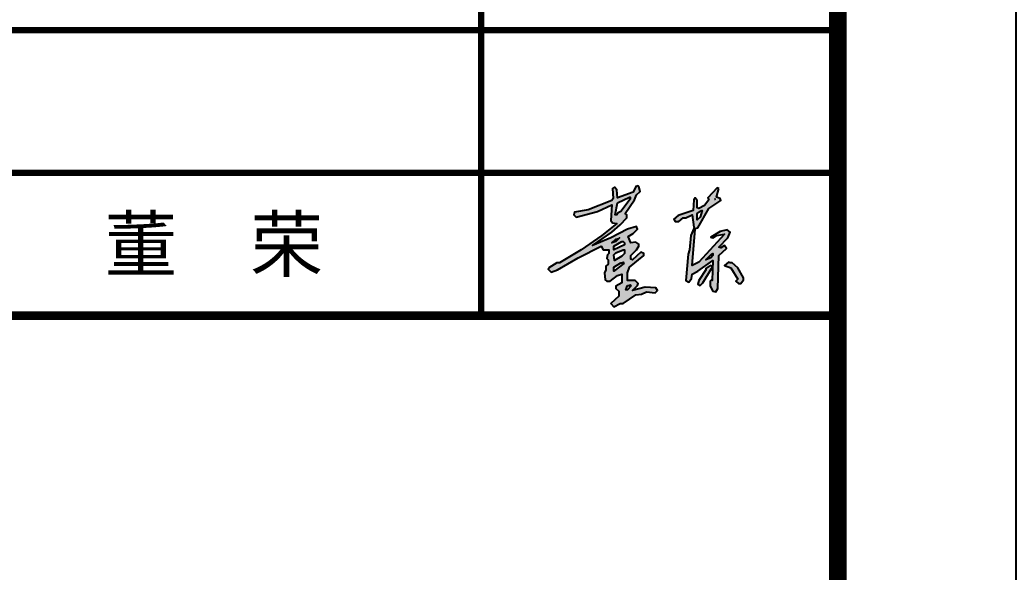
# Model space of a CAD drawing. Extents: x 12300 to 361047, y -1498650 to 1244242.
# Drawn here: x 283859 to 289447, y -56891 to -53796 of the extents above; entities that cross this region are included whole.
import ezdxf
from ezdxf.enums import TextEntityAlignment as Align

# ---------------------------------------------------------------- set-up
doc = ezdxf.new("R2010")
doc.units = 0
doc.header["$LTSCALE"] = 1000
doc.header["$MEASUREMENT"] = 0
doc.layers.get('0').update_dxf_attribs({"color": 8, "linetype": 'CONTINUOUS'})
for name, color, linetype in [('BZ_标准图框', 8, 'CONTINUOUS'), ('TK(图框线)', 3, 'CONTINUOUS'), ('TWT_TITLE', 7, 'CONTINUOUS')]:
    doc.layers.add(name, color=color, linetype=linetype)
doc.styles.add('ht', font='simhei.ttf', dxfattribs={"width": 0.8})

# ---------------------------------------------------------------- blocks, each defined once
blk = doc.blocks.new('DR')
at = {"linetype": 'Continuous'}
h = blk.add_hatch(color=3, dxfattribs=at)
h.dxf.hatch_style = 1
h.paths.add_polyline_path([(1911115.6, -440635.5), (1911118.6, -440635.5), (1911119.6, -440634.5), (1911120.6, -440636.5), (1911115.6, -440641.5), (1911113.6, -440641.5)], flags=16)
h.paths.add_polyline_path([(1911233.6, -440611.5), (1911234.6, -440610.5), (1911234.6, -440608.5), (1911231.6, -440607.5), (1911225.6, -440611.5), (1911225.6, -440613.5), (1911215.6, -440628.5), (1911214.6, -440633.5), (1911217.6, -440635.5), (1911221.6, -440631.5)], flags=17)
h.paths.add_polyline_path([(1911259.6, -440603.5), (1911257.6, -440602.5), (1911251.6, -440607.5), (1911260.6, -440610.5), (1911270.6, -440626.5), (1911267.6, -440629.5), (1911271.6, -440632.5), (1911274.6, -440632.5), (1911278.6, -440627.5), (1911278.6, -440624.5), (1911270.6, -440610.5), (1911262.6, -440603.5)])
h.paths.add_polyline_path([(1911106.6, -440603.5), (1911108.6, -440603.5), (1911109.6, -440602.5), (1911110.6, -440604.5), (1911096.6, -440615.5), (1911096.6, -440609.5)], flags=16)
h.paths.add_polyline_path([(1911233.6, -440591.5), (1911235.6, -440590.5), (1911235.6, -440593.5), (1911232.6, -440596.5), (1911225.6, -440599.5)], flags=16)
h.paths.add_polyline_path([(1911109.6, -440585.5), (1911111.6, -440585.5), (1911111.6, -440590.5), (1911107.6, -440594.5), (1911097.6, -440600.5), (1911096.6, -440592.5), (1911099.6, -440589.5)], flags=16)
h.paths.add_polyline_path([(1911107.6, -440573.5), (1911109.6, -440573.5), (1911111.6, -440575.5), (1911111.6, -440578.5), (1911096.6, -440585.5), (1911096.6, -440580.5)], flags=16)
h.paths.add_polyline_path([(1911103.6, -440569.5), (1911104.6, -440568.5), (1911099.6, -440573.5), (1911093.6, -440575.5), (1911099.6, -440570.5)], flags=16)
h.paths.add_polyline_path([(1911210.6, -440556.5), (1911208.6, -440555.5), (1911204.6, -440565.5), (1911202.6, -440585.5), (1911200.6, -440591.5), (1911197.6, -440628.5), (1911201.6, -440630.5), (1911205.6, -440625.5), (1911206.6, -440619.5), (1911214.6, -440615.5), (1911235.6, -440600.5), (1911234.6, -440628.5), (1911233.6, -440627.5), (1911231.6, -440629.5), (1911231.6, -440636.5), (1911235.6, -440643.5), (1911239.6, -440644.5), (1911242.6, -440639.5), (1911243.6, -440593.5), (1911254.6, -440583.5), (1911251.6, -440579.5), (1911246.6, -440582.5), (1911243.6, -440581.5), (1911256.6, -440568.5), (1911259.6, -440560.5), (1911255.6, -440557.5), (1911245.6, -440559.5), (1911232.6, -440567.5), (1911235.6, -440568.5), (1911240.6, -440565.5), (1911251.6, -440563.5), (1911215.6, -440602.5), (1911206.6, -440607.5)])
h.paths.add_polyline_path([(1911219.6, -440530.5), (1911220.6, -440530.5), (1911217.6, -440539.5), (1911213.6, -440543.5), (1911213.6, -440534.5)], flags=16)
h.paths.add_polyline_path([(1911237.6, -440514.5), (1911238.6, -440514.5)], flags=16)
h.paths.add_polyline_path([(1911118.6, -440511.5), (1911119.6, -440511.5), (1911119.6, -440514.5), (1911106.6, -440531.5), (1911102.6, -440533.5), (1911100.6, -440536.5), (1911098.6, -440536.5), (1911101.6, -440519.5)], flags=16)
h.paths.add_polyline_path([(1911243.6, -440499.5), (1911241.6, -440498.5), (1911228.6, -440512.5), (1911229.6, -440515.5), (1911223.6, -440523.5), (1911215.6, -440527.5), (1911213.6, -440526.5), (1911213.6, -440516.5), (1911210.6, -440512.5), (1911208.6, -440515.5), (1911207.6, -440530.5), (1911186.6, -440537.5), (1911180.6, -440542.5), (1911182.6, -440545.5), (1911187.6, -440545.5), (1911193.6, -440540.5), (1911197.6, -440540.5), (1911206.6, -440536.5), (1911208.6, -440553.5), (1911210.6, -440555.5), (1911214.6, -440554.5), (1911229.6, -440527.5), (1911246.6, -440516.5), (1911245.6, -440513.5), (1911240.6, -440511.5)])
h.paths.add_polyline_path([(1911131.6, -440496.5), (1911130.6, -440495.5), (1911127.6, -440496.5), (1911123.6, -440504.5), (1911101.6, -440512.5), (1911100.6, -440501.5), (1911097.6, -440497.5), (1911094.6, -440499.5), (1911095.6, -440513.5), (1911093.6, -440516.5), (1911060.6, -440529.5), (1911041.6, -440532.5), (1911040.6, -440536.5), (1911043.6, -440539.5), (1911073.6, -440531.5), (1911093.6, -440522.5), (1911092.6, -440544.5), (1911094.6, -440547.5), (1911100.6, -440548.5), (1911079.6, -440565.5), (1911050.6, -440585.5), (1911020.6, -440603.5), (1911016.6, -440603.5), (1911005.6, -440610.5), (1911004.6, -440612.5), (1911008.6, -440616.5), (1911017.6, -440613.5), (1911046.6, -440596.5), (1911078.6, -440580.5), (1911081.6, -440585.5), (1911089.6, -440585.5), (1911089.6, -440590.5), (1911087.6, -440592.5), (1911086.6, -440597.5), (1911088.6, -440599.5), (1911088.6, -440605.5), (1911085.6, -440608.5), (1911085.6, -440613.5), (1911083.6, -440617.5), (1911084.6, -440627.5), (1911086.6, -440629.5), (1911091.6, -440629.5), (1911101.6, -440621.5), (1911107.6, -440619.5), (1911107.6, -440631.5), (1911099.6, -440636.5), (1911099.6, -440639.5), (1911103.6, -440643.5), (1911103.6, -440650.5), (1911092.6, -440660.5), (1911096.6, -440665.5), (1911105.6, -440660.5), (1911109.6, -440660.5), (1911127.6, -440648.5), (1911135.6, -440647.5), (1911142.6, -440644.5), (1911154.6, -440645.5), (1911157.6, -440642.5), (1911155.6, -440638.5), (1911140.6, -440637.5), (1911122.6, -440642.5), (1911129.6, -440635.5), (1911130.6, -440632.5), (1911126.6, -440628.5), (1911115.6, -440628.5), (1911115.6, -440617.5), (1911118.6, -440609.5), (1911138.6, -440593.5), (1911138.6, -440590.5), (1911134.6, -440588.5), (1911122.6, -440599.5), (1911120.6, -440598.5), (1911120.6, -440593.5), (1911128.6, -440585.5), (1911131.6, -440580.5), (1911131.6, -440577.5), (1911127.6, -440574.5), (1911120.6, -440575.5), (1911116.6, -440566.5), (1911123.6, -440562.5), (1911129.6, -440556.5), (1911128.6, -440552.5), (1911115.6, -440556.5), (1911092.6, -440568.5), (1911066.6, -440579.5), (1911093.6, -440560.5), (1911105.6, -440550.5), (1911114.6, -440540.5), (1911114.6, -440536.5), (1911112.6, -440534.5), (1911125.6, -440515.5), (1911128.6, -440508.5), (1911133.6, -440503.5)])
at = {"color": 3, "linetype": 'Continuous', "elevation": 12800663}
for points in [[(1911131.6, -440496.5), (1911130.6, -440495.5), (1911127.6, -440496.5), (1911123.6, -440504.5), (1911101.6, -440512.5), (1911100.6, -440501.5), (1911097.6, -440497.5), (1911094.6, -440499.5), (1911095.6, -440513.5), (1911093.6, -440516.5), (1911060.6, -440529.5), (1911041.6, -440532.5), (1911040.6, -440536.5), (1911043.6, -440539.5), (1911073.6, -440531.5), (1911093.6, -440522.5), (1911092.6, -440544.5), (1911094.6, -440547.5), (1911100.6, -440548.5), (1911079.6, -440565.5), (1911050.6, -440585.5), (1911020.6, -440603.5), (1911016.6, -440603.5), (1911005.6, -440610.5), (1911004.6, -440612.5), (1911008.6, -440616.5), (1911017.6, -440613.5), (1911046.6, -440596.5), (1911078.6, -440580.5), (1911081.6, -440585.5), (1911089.6, -440585.5), (1911089.6, -440590.5), (1911087.6, -440592.5), (1911086.6, -440597.5), (1911088.6, -440599.5), (1911088.6, -440605.5), (1911085.6, -440608.5), (1911085.6, -440613.5), (1911083.6, -440617.5), (1911084.6, -440627.5), (1911086.6, -440629.5), (1911091.6, -440629.5), (1911101.6, -440621.5), (1911107.6, -440619.5), (1911107.6, -440631.5), (1911099.6, -440636.5), (1911099.6, -440639.5), (1911103.6, -440643.5), (1911103.6, -440650.5), (1911092.6, -440660.5), (1911096.6, -440665.5), (1911105.6, -440660.5), (1911109.6, -440660.5), (1911127.6, -440648.5), (1911135.6, -440647.5), (1911142.6, -440644.5), (1911154.6, -440645.5), (1911157.6, -440642.5), (1911155.6, -440638.5), (1911140.6, -440637.5), (1911122.6, -440642.5), (1911129.6, -440635.5), (1911130.6, -440632.5), (1911126.6, -440628.5), (1911115.6, -440628.5), (1911115.6, -440617.5), (1911118.6, -440609.5), (1911138.6, -440593.5), (1911138.6, -440590.5), (1911134.6, -440588.5), (1911122.6, -440599.5), (1911120.6, -440598.5), (1911120.6, -440593.5), (1911128.6, -440585.5), (1911131.6, -440580.5), (1911131.6, -440577.5), (1911127.6, -440574.5), (1911120.6, -440575.5), (1911116.6, -440566.5), (1911123.6, -440562.5), (1911129.6, -440556.5), (1911128.6, -440552.5), (1911115.6, -440556.5), (1911092.6, -440568.5), (1911066.6, -440579.5), (1911093.6, -440560.5), (1911105.6, -440550.5), (1911114.6, -440540.5), (1911114.6, -440536.5), (1911112.6, -440534.5), (1911125.6, -440515.5), (1911128.6, -440508.5), (1911133.6, -440503.5), (1911131.6, -440496.5)], [(1911243.6, -440499.5), (1911241.6, -440498.5), (1911228.6, -440512.5), (1911229.6, -440515.5), (1911223.6, -440523.5), (1911215.6, -440527.5), (1911213.6, -440526.5), (1911213.6, -440516.5), (1911210.6, -440512.5), (1911208.6, -440515.5), (1911207.6, -440530.5), (1911186.6, -440537.5), (1911180.6, -440542.5), (1911182.6, -440545.5), (1911187.6, -440545.5), (1911193.6, -440540.5), (1911197.6, -440540.5), (1911206.6, -440536.5), (1911208.6, -440553.5), (1911210.6, -440555.5), (1911214.6, -440554.5), (1911229.6, -440527.5), (1911246.6, -440516.5), (1911245.6, -440513.5), (1911240.6, -440511.5), (1911243.6, -440499.5)], [(1911118.6, -440511.5), (1911119.6, -440511.5), (1911119.6, -440514.5), (1911106.6, -440531.5), (1911102.6, -440533.5), (1911100.6, -440536.5), (1911098.6, -440536.5), (1911101.6, -440519.5), (1911118.6, -440511.5)], [(1911237.6, -440514.5), (1911238.6, -440514.5), (1911237.6, -440514.5)], [(1911219.6, -440530.5), (1911220.6, -440530.5), (1911217.6, -440539.5), (1911213.6, -440543.5), (1911213.6, -440534.5), (1911219.6, -440530.5)], [(1911210.6, -440556.5), (1911208.6, -440555.5), (1911204.6, -440565.5), (1911202.6, -440585.5), (1911200.6, -440591.5), (1911197.6, -440628.5), (1911201.6, -440630.5), (1911205.6, -440625.5), (1911206.6, -440619.5), (1911214.6, -440615.5), (1911235.6, -440600.5), (1911234.6, -440628.5), (1911233.6, -440627.5), (1911231.6, -440629.5), (1911231.6, -440636.5), (1911235.6, -440643.5), (1911239.6, -440644.5), (1911242.6, -440639.5), (1911243.6, -440593.5), (1911254.6, -440583.5), (1911251.6, -440579.5), (1911246.6, -440582.5), (1911243.6, -440581.5), (1911256.6, -440568.5), (1911259.6, -440560.5), (1911255.6, -440557.5), (1911245.6, -440559.5), (1911232.6, -440567.5), (1911235.6, -440568.5), (1911240.6, -440565.5), (1911251.6, -440563.5), (1911215.6, -440602.5), (1911206.6, -440607.5), (1911210.6, -440556.5)], [(1911103.6, -440569.5), (1911104.6, -440568.5), (1911099.6, -440573.5), (1911093.6, -440575.5), (1911099.6, -440570.5), (1911103.6, -440569.5)], [(1911107.6, -440573.5), (1911109.6, -440573.5), (1911111.6, -440575.5), (1911111.6, -440578.5), (1911096.6, -440585.5), (1911096.6, -440580.5), (1911107.6, -440573.5)], [(1911109.6, -440585.5), (1911111.6, -440585.5), (1911111.6, -440590.5), (1911107.6, -440594.5), (1911097.6, -440600.5), (1911096.6, -440592.5), (1911099.6, -440589.5), (1911109.6, -440585.5)], [(1911233.6, -440591.5), (1911235.6, -440590.5), (1911235.6, -440593.5), (1911232.6, -440596.5), (1911225.6, -440599.5), (1911233.6, -440591.5)], [(1911106.6, -440603.5), (1911108.6, -440603.5), (1911109.6, -440602.5), (1911110.6, -440604.5), (1911096.6, -440615.5), (1911096.6, -440609.5), (1911106.6, -440603.5)], [(1911233.6, -440611.5), (1911234.6, -440610.5), (1911234.6, -440608.5), (1911231.6, -440607.5), (1911225.6, -440611.5), (1911225.6, -440613.5), (1911215.6, -440628.5), (1911214.6, -440633.5), (1911217.6, -440635.5), (1911221.6, -440631.5), (1911233.6, -440611.5)], [(1911259.6, -440603.5), (1911257.6, -440602.5), (1911251.6, -440607.5), (1911260.6, -440610.5), (1911270.6, -440626.5), (1911267.6, -440629.5), (1911271.6, -440632.5), (1911274.6, -440632.5), (1911278.6, -440627.5), (1911278.6, -440624.5), (1911270.6, -440610.5), (1911262.6, -440603.5), (1911259.6, -440603.5)], [(1911115.6, -440635.5), (1911118.6, -440635.5), (1911119.6, -440634.5), (1911120.6, -440636.5), (1911115.6, -440641.5), (1911113.6, -440641.5), (1911115.6, -440635.5)]]:
    blk.add_lwpolyline(points, dxfattribs=at)
blk = doc.blocks.new('A2-TQ-CF')
at = {"layer": 'BZ_标准图框', "color": 3}
for points, const_width in [([(96974.9, -129165.5), (96974.9, -133965.5)], 35), ([(98974.9, -132365.5), (91974.9, -132365.5)], 35), ([(98974.9, -133165.5), (91974.9, -133165.5)], 35), ([(98974.9, -133965.5), (91974.9, -133965.5)], 50)]:
    blk.add_lwpolyline(points, dxfattribs=dict(at, const_width=const_width))
at = {"layer": 'TWT_TITLE', "color": 3, "const_width": 80}
blk.add_lwpolyline([(98974.9, -155165.5), (98974.9, -115165.5)], dxfattribs=at)
at = {"xscale": 4, "yscale": 4, "zscale": 4}
blk.add_blockref('DR', (-7546667.7, 1628745.1), dxfattribs=at)
at = {"layer": 'TK(图框线)', "color": 3, "style": 'ht'}
blk.add_text('董  荣', height=300, dxfattribs=at).set_placement((95474.9, -133565.5), align=Align.MIDDLE_CENTER)

msp = doc.modelspace()

# ---------------------------------------------------------------- linework, layer by layer
at = {"layer": 'TWT_TITLE', "color": 3}
msp.add_lwpolyline([(230046.8, -77653.9), (289446.8, -77653.9), (289446.8, -35653.9), (230046.8, -35653.9)], close=True, dxfattribs=at)
at = {"layer": 'TWT_TITLE', "color": 3, "const_width": 100}
msp.add_lwpolyline([(232546.8, -76653.9), (288446.8, -76653.9), (288446.8, -36653.9), (232546.8, -36653.9)], close=True, dxfattribs=at)

# ---------------------------------------------------------------- block references
msp.add_blockref('A2-TQ-CF', (189472, 78511.6))

doc.saveas('drawing.dxf')
